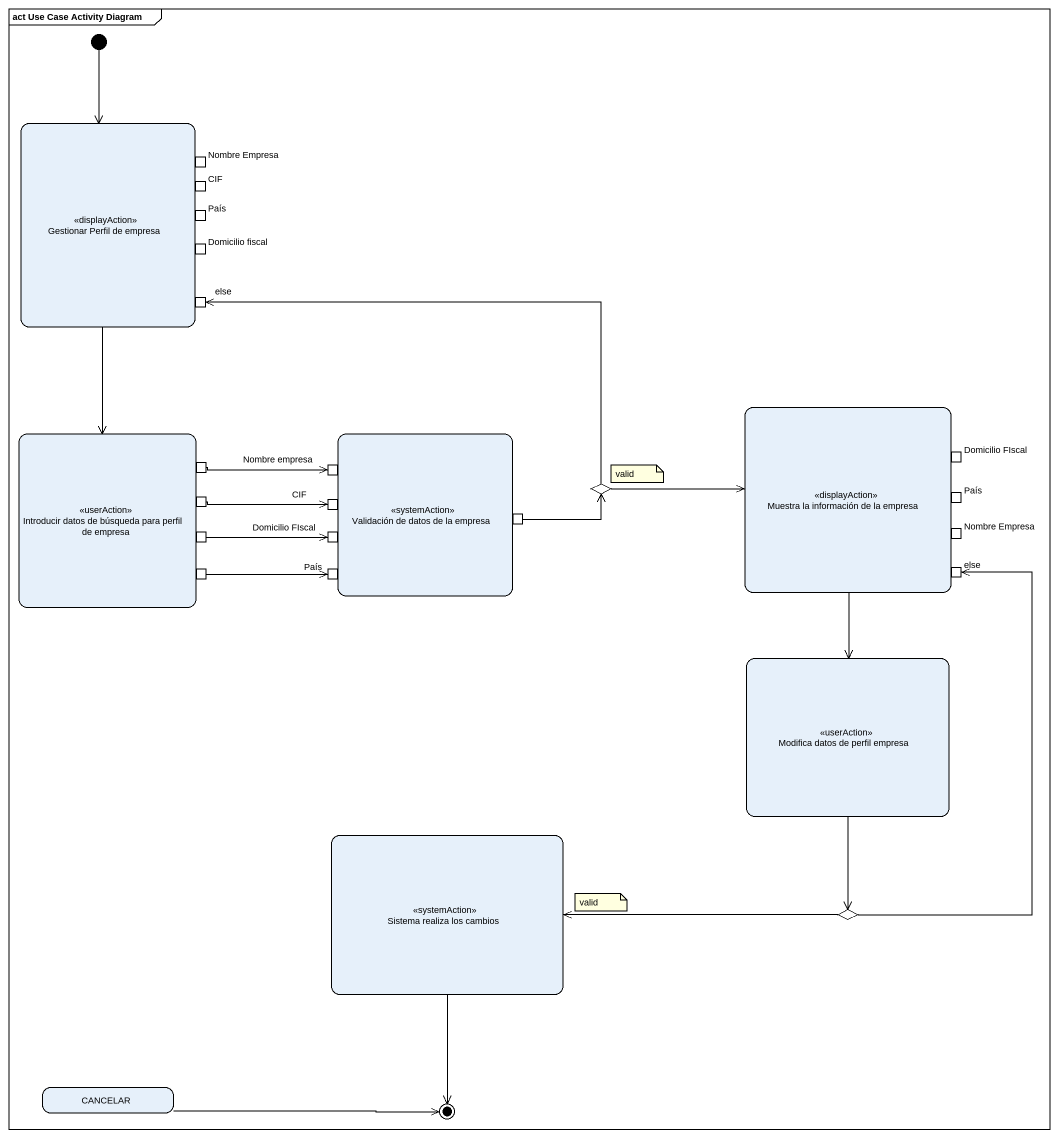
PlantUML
@startuml
mainframe act Use Case Activity Diagram
hide empty description
state "Gestionar Perfil de empresa" as Gestionar_Perfil_de_empresa <<displayAction>> {
  state "Nombre Empresa" as Nombre_Empresa <<inputPin>>
  state CIF <<inputPin>>
  state País <<inputPin>>
  state "Domicilio fiscal" as Domicilio_fiscal <<inputPin>>
  state "else" as else_ <<inputPin>>
}
state "Muestra la información de la empresa" as Muestra_la_información_de <<displayAction>> {
  state "Domicilio FIscal" as Domicilio_FIscal <<inputPin>>
  state "País" as País_2 <<inputPin>>
  state "Nombre Empresa" as Nombre_Empresa_2 <<inputPin>>
  state "else" as else__2 <<inputPin>>
}
state "Introducir datos de búsqueda para perfil de empresa" as Introducir_datos_de <<userAction>> {
  state pin1 <<outputPin>>
  state pin2 <<outputPin>>
  state pin3 <<outputPin>>
  state pin5 <<outputPin>>
}
state "Validación de datos de la empresa" as Validación_de_datos_de_la <<systemAction>> {
  state "Nombre empresa" as Nombre_empresa <<inputPin>>
  state "CIF" as CIF_2 <<inputPin>>
  state "Domicilio FIscal" as Domicilio_FIscal_2 <<inputPin>>
  state pin4 <<outputPin>>
  state "País" as País_3 <<inputPin>>
}
state choice1 <<choice>>
state "Modifica datos de perfil empresa" as Modifica_datos_de_perfil <<userAction>>
state "Sistema realiza los cambios" as Sistema_realiza_los_cambios <<systemAction>>
state choice2 <<choice>>
state CANCELAR
[*] --> Gestionar_Perfil_de_empresa
Gestionar_Perfil_de_empresa --> Introducir_datos_de
Muestra_la_información_de --> Modifica_datos_de_perfil
pin1 -right-> Nombre_empresa
pin2 -right-> CIF_2
choice1 -left-> else_
choice1 -right-> Muestra_la_información_de
pin3 -right-> Domicilio_FIscal_2
pin4 -right-> choice1
pin5 -right-> País_3
Modifica_datos_de_perfil --> choice2
choice2 -up-> else__2
choice2 -left-> Sistema_realiza_los_cambios
Sistema_realiza_los_cambios --> [*]
CANCELAR -right-> [*]
note as N1
  valid
end note
note as N2
  valid
end note
@enduml
